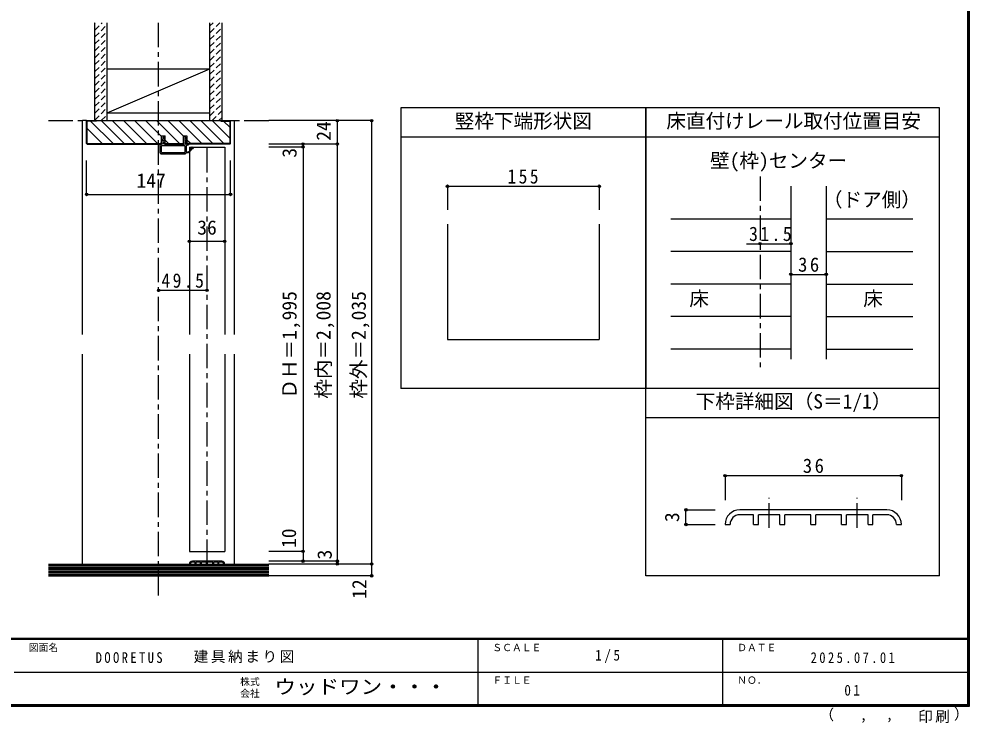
# Model space of a CAD drawing. Units: millimetres at full size, sheet at 1:5, with parts at other scales. Extents: x -973 to 977, y -718 to 696.
# Drawn here: x 7 to 977, y -718 to 1 of the extents above; entities that cross this region are included whole.
import ezdxf
from ezdxf.enums import TextEntityAlignment as Align

# ---------------------------------------------------------------- set-up
doc = ezdxf.new("R2010")
doc.units = ezdxf.units.MM
doc.header["$LTSCALE"] = 5
doc.header["$PDMODE"] = 32
doc.header["$PDSIZE"] = 2.5
doc.linetypes.add('CHAIN1', pattern=[8, 5, -1, 1, -1])
doc.linetypes.add('DASHED1', pattern=[1.8, 1.2, -0.6])
for name, color, linetype in [('0-0_補助線', 7, 'Continuous'), ('0-1_通り芯', 4, 'CHAIN1'), ('0-3_仕上げ', 7, 'Continuous'), ('0-4_枠', 3, 'Continuous'), ('0-6_扉', 6, 'Continuous'), ('0-7_金物', 7, 'Continuous'), ('0-A_文字', 3, 'Continuous'), ('0-B_寸法', 7, 'Continuous'), ('0-C_ハッチ', 4, 'DASHED1'), ('7-7_金物', 7, 'Continuous'), ('7-B_寸法', 4, 'Continuous'), ('F-0_補助線', 7, 'Continuous'), ('F-1_枠', 6, 'Continuous'), ('F-A_文字', 7, 'Continuous')]:
    doc.layers.add(name, color=color, linetype=linetype)
doc.styles.add('ＭＳ ゴシック', font='')
doc.styles.get('ＭＳ ゴシック').set_extended_font_data('MS Gothic')

# ---------------------------------------------------------------- blocks, each defined once
blk = doc.blocks.new('2')
at = {"layer": '0-0_補助線'}
for p, q in [((-9.846, -9.622), (-9.846, 15.078)), ((-8.846, 16.078), (0.354, 16.078)), ((-8.846, 15.878), (0.637, 15.878)), ((-8.446, 14.378), (-8.446, -8.922)), ((-8.146, 14.678), (-1.546, 14.678)), ((-1.246, 14.378), (-1.246, -8.922)), ((0.154, 11.653), (2.154, 11.653)), ((0.154, 11.653), (0.154, -8.497)), ((2.154, 10.953), (2.154, 11.653)), ((3.154, 11.653), (2.512, 10.83)), ((3.154, 11.653), (6.154, 11.653)), ((4.154, 13.753), (4.154, 13.053)), ((5.154, 13.053), (4.512, 13.876)), ((7.154, 13.053), (5.154, 13.053)), ((6.154, 10.953), (6.154, 11.653)), ((7.558, 12.258), (6.516, 10.835)), ((-1.546, -9.222), (-8.146, -9.222)), ((0.154, -8.497), (2.154, -8.497)), ((2.154, -7.797), (2.154, -8.497)), ((3.154, -8.497), (2.512, -7.674)), ((3.154, -8.497), (6.154, -8.497)), ((6.154, -7.797), (6.154, -8.497)), ((7.558, -9.101), (6.516, -7.679)), ((-1.48, -10.622), (-8.846, -10.622)), ((-1.189, -10.85), (-0.732, -12.694)), ((0.354, -12.922), (-0.441, -12.922)), ((4.154, -9.897), (0.154, -9.897)), ((0.154, -9.897), (0.154, -10.622)), ((0.154, -10.622), (0.645, -12.548)), ((4.154, -10.597), (4.154, -9.897)), ((5.154, -9.897), (4.512, -10.72)), ((7.154, -9.897), (5.154, -9.897))]:
    blk.add_line(p, q, dxfattribs=at)
for points in [[(-9.646, 15.078), (-9.646, -9.622), (-9.846, -9.622)], [(4.154, 13.053), (0.154, 13.053), (0.649, 15.723)]]:
    blk.add_lwpolyline(points, dxfattribs=at)
for centre, radius, start, end in [((-8.846, 15.078), 1, 90, 180), ((-8.846, 15.078), 0.8, 90, 180), ((-8.146, 14.378), 0.3, 90, 180), ((-1.546, 14.378), 0.3, 0, 90), ((0.354, 15.778), 0.3, 349.49875, 90), ((2.354, 10.953), 0.2, 180, 322.03043), ((4.354, 13.753), 0.2, 37.96957, 180), ((6.354, 10.953), 0.2, 180, 323.78053), ((7.154, 12.553), 0.5, 323.78053, 90), ((-8.846, -9.622), 1, 180, 270), ((-8.146, -8.922), 0.3, 180, 270), ((-1.546, -8.922), 0.3, 270, 0), ((2.354, -7.797), 0.2, 37.96957, 180), ((6.354, -7.797), 0.2, 36.21947, 180), ((7.154, -9.397), 0.5, 270, 36.21947), ((-2.846, -10.72), 6, 179.06153, 259.29815), ((-2.846, -10.72), 5.3, 178.93757, 259.29815), ((-3.896, -16.272), 0.35, 259.29815, 79.29815), ((-1.48, -10.922), 0.3, 13.9282, 90), ((-0.441, -12.622), 0.3, 193.9282, 270), ((0.354, -12.622), 0.3, 270, 14.29438), ((4.354, -10.597), 0.2, 180, 322.03043)]:
    blk.add_arc(centre, radius, start, end, dxfattribs=at)
blk.add_point((-3.896, -16.622), dxfattribs=at)

msp = doc.modelspace()

# ---------------------------------------------------------------- linework, layer by layer
at = {"layer": '0-1_通り芯'}
for p, q in [((149.153, -587.5), (149.153, -2.5)), ((36.653, -102.5), (261.653, -102.5)), ((198.653, -555.5), (198.653, -126)), ((763.282, -159.5), (763.282, -356.007)), ((36.653, -567.5), (264.01, -567.5))]:
    msp.add_line(p, q, dxfattribs=at)
at = {"layer": '0-3_仕上げ', "color": 2}
for p, q in [((84.153, -102.5), (84.153, -2.5)), ((96.653, -102.5), (96.653, -2.5)), ((201.653, -102.5), (201.653, -2.5)), ((214.153, -102.5), (214.153, -2.5)), ((36.653, -555.5), (261.653, -555.5)), ((36.653, -567.5), (261.653, -567.5))]:
    msp.add_line(p, q, dxfattribs=at)
at = {"layer": '0-3_仕上げ'}
for p, q in [((96.653, -94.5), (201.653, -49.5)), ((36.653, -557), (261.653, -557)), ((36.653, -558.5), (261.653, -558.5)), ((36.653, -560), (261.653, -560)), ((36.653, -561.5), (261.653, -561.5)), ((36.653, -563), (261.653, -563)), ((36.653, -564.5), (261.653, -564.5)), ((36.653, -566), (261.653, -566))]:
    msp.add_line(p, q, dxfattribs=at)
at = {"layer": '0-3_仕上げ', "color": 3}
for p, q in [((96.653, -49.5), (201.653, -49.5)), ((96.653, -94.5), (201.653, -94.5))]:
    msp.add_line(p, q, dxfattribs=at)
at = {"layer": '0-3_仕上げ', "color": 4}
for p, q in [((672.306, -202.801), (794.782, -202.801)), ((830.782, -202.801), (919.324, -202.801)), ((794.782, -236.103), (672.306, -236.103)), ((830.782, -236.103), (919.324, -236.103)), ((794.782, -269.404), (672.306, -269.404)), ((830.782, -269.404), (919.324, -269.404)), ((794.782, -302.706), (672.306, -302.706)), ((830.782, -302.706), (919.324, -302.706)), ((794.782, -336.007), (672.306, -336.007)), ((830.782, -336.007), (919.324, -336.007))]:
    msp.add_line(p, q, dxfattribs=at)
at = {"layer": '0-4_枠', "color": 4}
for p, q in [((71.653, -321), (71.653, -102.5)), ((75.653, -102.5), (71.653, -102.5)), ((222.653, -102.5), (226.653, -102.5)), ((226.653, -321), (226.653, -102.5)), ((71.653, -555.5), (71.653, -341)), ((226.653, -555.5), (226.653, -341))]:
    msp.add_line(p, q, dxfattribs=at)
at = {"layer": '0-4_枠'}
for p, q in [((75.653, -125.793), (75.653, -102.5)), ((75.653, -102.5), (222.653, -102.5)), ((212.653, -103), (212.653, -102.5)), ((212.653, -103), (222.153, -103)), ((222.653, -125.793), (222.653, -102.5)), ((76.36, -126.5), (75.653, -125.793)), ((76.567, -126), (152.153, -126)), ((152.153, -126.5), (152.153, -118)), ((152.153, -118), (155.853, -118)), ((155.853, -126.5), (155.853, -118)), ((155.853, -126), (174.453, -126)), ((174.453, -126.5), (174.453, -118)), ((174.453, -118), (178.153, -118)), ((178.153, -118), (178.153, -126.5)), ((221.739, -126), (178.153, -126)), ((221.946, -126.5), (222.653, -125.793)), ((76.36, -126.5), (152.153, -126.5)), ((155.853, -126.5), (174.453, -126.5)), ((221.946, -126.5), (178.153, -126.5)), ((794.782, -169.5), (794.782, -346.007)), ((830.782, -169.5), (830.782, -346.007))]:
    msp.add_line(p, q, dxfattribs=at)
for points in [[(85.653, -102.5), (85.653, -103), (76.153, -103)], [(76.567, -126), (76.153, -125.586), (76.153, -103)], [(221.739, -126), (222.153, -125.586), (222.153, -103)]]:
    msp.add_lwpolyline(points, dxfattribs=at)
at = {"layer": '0-6_扉'}
for p, q in [((180.653, -129.5), (180.653, -321)), ((180.653, -129.5), (216.653, -129.5)), ((216.653, -129.5), (216.653, -321)), ((180.653, -341), (180.653, -542.5)), ((216.653, -341), (216.653, -542.5)), ((180.653, -542.5), (216.653, -542.5))]:
    msp.add_line(p, q, dxfattribs=at)
at = {"layer": '0-7_金物'}
for p, q in [((213.653, -552.5), (183.653, -552.5)), ((180.653, -555.5), (181.653, -555.5)), ((186.453, -553.5), (183.653, -553.5)), ((186.453, -555.5), (186.453, -553.5)), ((186.453, -555.5), (187.453, -555.5)), ((191.853, -553.5), (187.453, -553.5)), ((187.453, -555.5), (187.453, -553.5)), ((191.853, -555.5), (191.853, -553.5)), ((191.853, -555.5), (192.853, -555.5)), ((198.153, -553.5), (192.853, -553.5)), ((192.853, -555.5), (192.853, -553.5)), ((198.153, -555.5), (198.153, -553.5)), ((198.153, -555.5), (199.153, -555.5)), ((204.453, -553.5), (199.153, -553.5)), ((199.153, -555.5), (199.153, -553.5)), ((204.453, -555.5), (204.453, -553.5)), ((204.453, -555.5), (205.453, -555.5)), ((209.853, -553.5), (205.453, -553.5)), ((205.453, -555.5), (205.453, -553.5)), ((209.853, -555.5), (209.853, -553.5)), ((209.853, -555.5), (210.853, -555.5)), ((213.653, -553.5), (210.853, -553.5)), ((210.853, -555.5), (210.853, -553.5)), ((215.653, -555.5), (216.653, -555.5))]:
    msp.add_line(p, q, dxfattribs=at)
for centre, radius, start, end in [((183.653, -555.5), 3, 90, 180), ((213.653, -555.5), 3, 0, 90), ((183.653, -555.5), 2, 90, 180), ((213.653, -555.5), 2, 0, 90)]:
    msp.add_arc(centre, radius, start, end, dxfattribs=at)
at = {"layer": '0-A_文字'}
for p, q in [((646.639, -89.5), (396.639, -89.5)), ((396.639, -89.5), (396.639, -376.007)), ((646.639, -567.5), (646.639, -89.5)), ((946.639, -89.5), (646.639, -89.5)), ((646.639, -89.5), (646.639, -376.007)), ((946.639, -567.5), (946.639, -89.5)), ((646.639, -119.5), (396.639, -119.5)), ((946.639, -119.5), (646.639, -119.5)), ((444.139, -208.227), (444.139, -326.007)), ((599.139, -208.227), (599.139, -326.007)), ((444.139, -326.007), (599.139, -326.007)), ((646.639, -376.007), (396.639, -376.007)), ((946.639, -376.007), (646.639, -376.007)), ((946.639, -406.007), (646.639, -406.007)), ((946.639, -567.5), (646.639, -567.5))]:
    msp.add_line(p, q, dxfattribs=at)
at = {"layer": '0-A_文字', "color": 4}
for p, q in [((444.139, -169.5), (599.139, -169.5)), ((444.139, -169.5), (444.139, -193.49)), ((599.139, -169.5), (599.139, -193.49))]:
    msp.add_line(p, q, dxfattribs=at)
at = {"layer": '0-A_文字', "color": 7}
for p in [(444.139, -169.5), (599.139, -169.5)]:
    msp.add_point(p, dxfattribs=at)
at = {"layer": '0-B_寸法', "color": 4}
for p, q in [((366.653, -102.5), (261.653, -102.5)), ((331.653, -102.5), (331.653, -555.5)), ((331.653, -126.5), (261.653, -126.5)), ((296.653, -129.5), (261.653, -129.5)), ((296.653, -126.5), (296.653, -552.5)), ((75.653, -177.922), (75.653, -143.4)), ((216.653, -225.882), (180.653, -225.882)), ((749.407, -228.19), (794.782, -228.19)), ((794.782, -259.575), (830.782, -259.575)), ((198.653, -275.882), (149.153, -275.882)), ((296.653, -542.5), (261.653, -542.5)), ((331.653, -552.5), (261.653, -552.5)), ((366.653, -555.5), (261.653, -555.5))]:
    msp.add_line(p, q, dxfattribs=at)
for points in [[(366.653, -102.5), (366.653, -567.5), (261.653, -567.5)], [(75.653, -177.922), (222.653, -177.922), (222.653, -143.4)]]:
    msp.add_lwpolyline(points, dxfattribs=at)
at = {"layer": '0-B_寸法'}
for p in [(331.653, -102.5), (366.653, -102.5), (296.653, -126.5), (331.653, -126.5), (296.653, -129.5), (75.653, -177.922), (222.653, -177.922), (180.653, -225.882), (216.653, -225.882), (763.282, -228.19), (794.782, -228.19), (794.782, -259.575), (830.782, -259.575), (149.153, -275.882), (198.653, -275.882), (296.653, -542.5), (296.653, -552.5), (331.653, -552.5), (331.653, -555.5), (366.653, -555.5), (366.653, -567.5)]:
    msp.add_point(p, dxfattribs=at)
at = {"layer": '0-C_ハッチ'}
for p, q in [((84.153, -9.969), (91.622, -2.5)), ((84.153, -2.898), (84.551, -2.5)), ((84.153, -17.04), (96.653, -4.54)), ((201.653, -5.606), (204.759, -2.5)), ((201.653, -12.677), (211.83, -2.5)), ((201.653, -19.748), (214.153, -7.248)), ((84.153, -24.111), (96.653, -11.611)), ((84.153, -31.182), (96.653, -18.682)), ((201.653, -26.819), (214.153, -14.319)), ((84.153, -38.253), (96.653, -25.753)), ((201.653, -33.89), (214.153, -21.39)), ((201.653, -40.961), (214.153, -28.461)), ((84.153, -45.324), (96.653, -32.824)), ((201.653, -48.032), (214.153, -35.532)), ((84.153, -52.395), (96.653, -39.895)), ((84.153, -59.466), (96.653, -46.966)), ((201.653, -55.103), (214.153, -42.603)), ((84.153, -66.537), (96.653, -54.037)), ((201.653, -62.174), (214.153, -49.674)), ((201.653, -69.245), (214.153, -56.745)), ((84.153, -73.608), (96.653, -61.108)), ((201.653, -76.317), (214.153, -63.817)), ((84.153, -80.679), (96.653, -68.179)), ((84.153, -87.751), (96.653, -75.251)), ((201.653, -83.388), (214.153, -70.888)), ((84.153, -94.822), (96.653, -82.322)), ((201.653, -90.459), (214.153, -77.959)), ((201.653, -97.53), (214.153, -85.03)), ((84.153, -101.893), (96.653, -89.393)), ((90.617, -102.5), (96.653, -96.464)), ((203.754, -102.5), (214.153, -92.101)), ((210.825, -102.5), (214.153, -99.172))]:
    msp.add_line(p, q, dxfattribs=at)
at = {"layer": '0-C_ハッチ', "linetype": 'Continuous'}
for p, q in [((79.8, -103), (102.8, -126)), ((90.614, -102.5), (114.114, -126)), ((101.927, -102.5), (125.428, -126)), ((113.241, -102.5), (136.741, -126)), ((124.555, -102.5), (148.055, -126)), ((135.869, -102.5), (152.153, -118.784)), ((147.182, -102.5), (170.683, -126)), ((158.496, -102.5), (174.453, -118.457)), ((169.81, -102.5), (193.31, -126)), ((181.124, -102.5), (204.624, -126)), ((192.437, -102.5), (215.937, -126)), ((203.751, -102.5), (222.153, -120.902)), ((215.565, -103), (222.153, -109.588)), ((76.153, -110.667), (91.487, -126)), ((155.853, -122.484), (159.369, -126)), ((178.153, -122.157), (181.996, -126))]:
    msp.add_line(p, q, dxfattribs=at)
at = {"layer": '7-7_金物', "color": 4, "linetype": 'CHAIN1'}
for p, q in [((772.63, -518.365), (772.63, -487.834)), ((862.63, -518.365), (862.63, -487.834))]:
    msp.add_line(p, q, dxfattribs=at)
at = {"layer": '7-7_金物'}
for p, q in [((892.63, -500.065), (742.63, -500.065)), ((756.63, -505.065), (742.63, -505.065)), ((756.63, -515.065), (756.63, -505.065)), ((783.63, -505.065), (761.63, -505.065)), ((761.63, -515.065), (761.63, -505.065)), ((783.63, -515.065), (783.63, -505.065)), ((815.13, -505.065), (788.63, -505.065)), ((788.63, -515.065), (788.63, -505.065)), ((815.13, -515.065), (815.13, -505.065)), ((846.63, -505.065), (820.13, -505.065)), ((820.13, -515.065), (820.13, -505.065)), ((846.63, -515.065), (846.63, -505.065)), ((873.63, -505.065), (851.63, -505.065)), ((851.63, -515.065), (851.63, -505.065)), ((873.63, -515.065), (873.63, -505.065)), ((892.63, -505.065), (878.63, -505.065)), ((878.63, -515.065), (878.63, -505.065)), ((727.63, -515.065), (732.63, -515.065)), ((756.63, -515.065), (761.63, -515.065)), ((783.63, -515.065), (788.63, -515.065)), ((815.13, -515.065), (820.13, -515.065)), ((846.63, -515.065), (851.63, -515.065)), ((873.63, -515.065), (878.63, -515.065)), ((902.63, -515.065), (907.63, -515.065))]:
    msp.add_line(p, q, dxfattribs=at)
for centre, radius, start, end in [((742.63, -515.065), 15, 90, 180), ((892.63, -515.065), 15, 0, 90), ((742.63, -515.065), 10, 90, 180), ((892.63, -515.065), 10, 0, 90)]:
    msp.add_arc(centre, radius, start, end, dxfattribs=at)
at = {"layer": '7-B_寸法'}
for p, q in [((727.63, -465.065), (727.63, -490.065)), ((727.63, -465.065), (907.63, -465.065)), ((907.63, -465.065), (907.63, -490.065)), ((687.63, -500.065), (717.63, -500.065)), ((687.63, -515.065), (687.63, -500.065)), ((687.63, -515.065), (717.63, -515.065))]:
    msp.add_line(p, q, dxfattribs=at)
at = {"layer": '7-B_寸法', "color": 7}
for p in [(727.63, -465.065), (907.63, -465.065), (687.63, -500.065), (687.63, -515.065)]:
    msp.add_point(p, dxfattribs=at)
at = {"layer": 'F-1_枠'}
for p, q in [((974.986, 695.833), (974.986, -700.833)), ((975.82, 695.833), (975.82, -700.833)), ((976.653, 695.833), (976.653, -700.833)), ((976.653, -631.667), (-973.347, -631.667)), ((976.653, -632.5), (-973.347, -632.5)), ((474.986, -632.5), (474.986, -699.167)), ((724.986, -632.5), (724.986, -699.167)), ((1.653, -665.833), (974.986, -665.834)), ((976.653, -699.167), (-973.347, -699.167)), ((976.653, -700), (-973.347, -700)), ((976.653, -700.833), (-973.347, -700.833))]:
    msp.add_line(p, q, dxfattribs=at)

# ---------------------------------------------------------------- block references
at = {"layer": '0-0_補助線', "rotation": 90}
msp.add_blockref('2', (166.731, -126.654), dxfattribs=at)

# ---------------------------------------------------------------- texts
at = {"layer": '0-A_文字', "color": 7, "style": 'ＭＳ ゴシック'}
for s, p in [('竪枠下端形状図', (451.639, -114.5)), ('床直付けレール取付位置目安', (667.63, -114.5)), ('壁(枠)センター', (712.306, -155.091)), ('（ドア側）', (827.537, -194.895)), ('床', (691.056, -296.055)), ('床', (868.675, -296.055)), ('下枠詳細図（S＝1/1）', (697.63, -401.007))]:
    msp.add_text(s, height=14.66, dxfattribs=at).set_placement(p, align=Align.BOTTOM_LEFT)
at = {"layer": '0-A_文字', "color": 7, "insert": (505.389, -167), "char_height": 14.66, "attachment_point": 7, "style": 'ＭＳ ゴシック'}
msp.add_mtext('\\T1.27;\\W0.9;155', dxfattribs=at)
at = {"layer": '0-B_寸法', "style": 'ＭＳ ゴシック'}
for s, p in [('24', (329.437, -123.071)), ('3', (294.49, -140.385)), ('ＤＨ＝1,995', (294.473, -386.5)), ('枠内＝2,008', (329.153, -386.5)), ('枠外＝2,035', (365.167, -386.5)), ('10', (293.944, -539.019)), ('3', (330.369, -550.777)), ('12', (365.829, -590.98))]:
    msp.add_text(s, height=14.66, rotation=90, dxfattribs=at).set_placement(p, align=Align.BOTTOM_LEFT)
for s, p in [('147', (126.653, -175.422)), ('36', (188.653, -223.382))]:
    msp.add_text(s, height=14.66, dxfattribs=at).set_placement(p, align=Align.BOTTOM_LEFT)
at = {"layer": '0-B_寸法', "char_height": 14.66, "attachment_point": 7, "style": 'ＭＳ ゴシック'}
for s, insert in [('\\T1.28;\\W0.9;31.5', (752.1, -225.69)), ('\\T1.27;\\W0.95;36', (802.157, -257.075)), ('\\T1.28;\\W0.9;49.5', (152.028, -273.382))]:
    msp.add_mtext(s, dxfattribs=dict(at, insert=insert))
at = {"layer": '7-B_寸法', "color": 7, "style": 'ＭＳ ゴシック'}
msp.add_text('3', height=14.66, rotation=90, dxfattribs=at).set_placement((685.13, -512.565), align=Align.BOTTOM_LEFT)
at = {"layer": '7-B_寸法', "color": 7, "insert": (807.005, -462.565), "char_height": 14.66, "attachment_point": 7, "style": 'ＭＳ ゴシック'}
msp.add_mtext('\\T1.27;\\W0.95;36', dxfattribs=at)
at = {"layer": 'F-0_補助線', "char_height": 11, "attachment_point": 7, "style": 'ＭＳ ゴシック'}
for s, insert in [('\\T1.39;\\W0.85;DOORETUS', (84.986, -656.667)), ('\\T1.17;建具納まり図', (184.986, -656.667))]:
    msp.add_mtext(s, dxfattribs=dict(at, insert=insert))
at = {"layer": 'F-A_文字', "style": 'ＭＳ ゴシック'}
for s, height, p in [('図面名', 7.331, (16.653, -646.667)), ('ＳＣＡＬＥ', 7.331, (489.986, -646.667)), ('ＤＡＴＥ', 7.331, (739.986, -646.667)), ('株式', 7.331, (232.486, -681.5)), ('ＦＩＬＥ', 7.331, (489.986, -680)), ('ＮＯ．', 7.331, (739.986, -680.001)), ('会社', 7.331, (232.486, -693.5)), ('（', 11, (823.992, -718.052)), ('）', 11, (961.387, -717.355)), (',', 11, (865.199, -718.052)), (',', 11, (891.686, -717.588))]:
    msp.add_text(s, height=height, dxfattribs=at).set_placement(p, align=Align.BOTTOM_LEFT)
at = {"layer": 'F-A_文字', "style": 'ＭＳ ゴシック', "width": 1.1}
msp.add_text('ウッドワン・・・', height=14.66, dxfattribs=at).set_placement((267.486, -692.5), align=Align.BOTTOM_LEFT)
at = {"layer": 'F-A_文字', "char_height": 11, "attachment_point": 7, "style": 'ＭＳ ゴシック'}
for s, insert in [('\\T1.38;\\W0.9;1/5', (594.986, -656.667)), ('\\T1.39;\\W0.85;2025.07.01', (814.986, -656.667)), ('\\T1.36;\\W0.9;01', (849.361, -690.001)), ('\\T1.17;印刷', (924.678, -717.82))]:
    msp.add_mtext(s, dxfattribs=dict(at, insert=insert))

doc.saveas('drawing.dxf')
